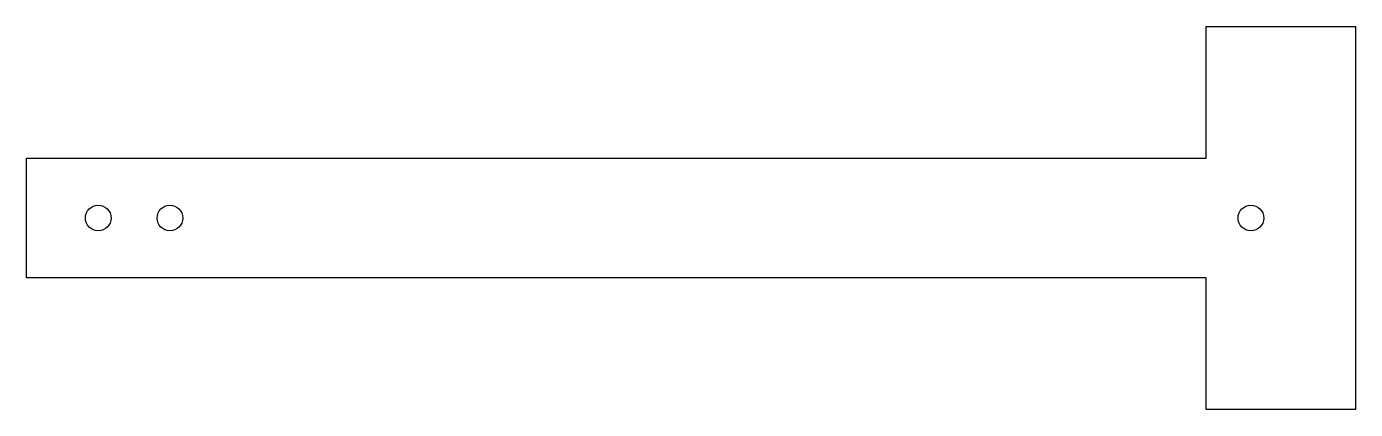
# Model space of a CAD drawing. Header units: millimetres. Extents: x 5 to 228, y 5 to 69.
import ezdxf

# ---------------------------------------------------------------- set-up
doc = ezdxf.new("R2010")
doc.units = ezdxf.units.MM
doc.layers.add('CUT', color=1, linetype='CONTINUOUS')

msp = doc.modelspace()

# ---------------------------------------------------------------- linework, layer by layer
at = {"layer": 'CUT'}
for p, q in [((202.5, 47), (202.5, 69)), ((202.5, 69), (227.5, 69)), ((227.5, 69), (227.5, 5)), ((5, 47), (202.5, 47)), ((5, 27), (5, 47)), ((202.5, 27), (5, 27)), ((202.5, 5), (202.5, 27)), ((227.5, 5), (202.5, 5))]:
    msp.add_line(p, q, dxfattribs=at)
for centre in [(17, 37), (29, 37), (210, 37)]:
    msp.add_circle(centre, 2.15, dxfattribs=at)

doc.saveas('drawing.dxf')
